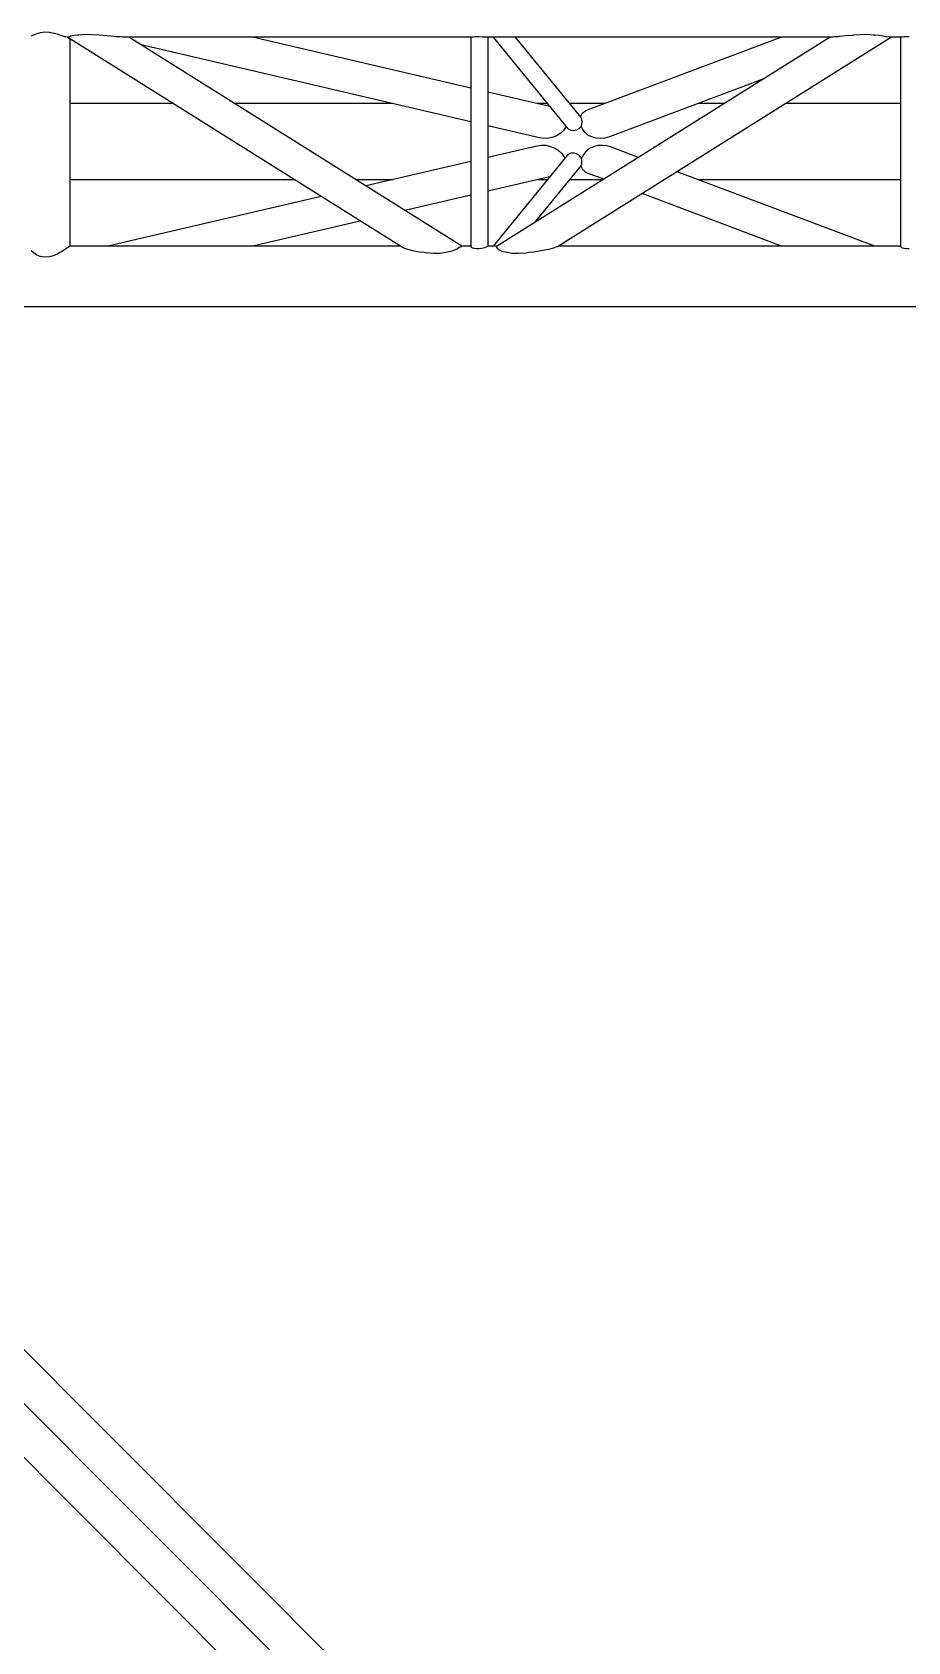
# Model space of a CAD drawing. Header units: millimetres. Extents: x 150209.93 to 150215.05, y 136675.65 to 136679.93.
# Drawn here: x 150210.5993 to 150210.7161, y 136676.2825 to 136676.4973 of the extents above; entities that cross this region are included whole.
import ezdxf

# ---------------------------------------------------------------- set-up
doc = ezdxf.new("R2010")
doc.units = ezdxf.units.MM
doc.header["$LTSCALE"] = 0.25
doc.linetypes.add('CENTER', pattern=[50.8, 31.75, -6.35, 6.35, -6.35])
doc.linetypes.add('XKITLINE00', pattern=[0])

# ---------------------------------------------------------------- blocks, each defined once
blk = doc.blocks.new('çatıı')
at = {"color": 8, "linetype": 'XKITLINE00'}
for p, q in [((8356.1, 4331.3), (8354.6, 4330.6)), ((8356.3, 4331.4), (8356.1, 4331.3)), ((8358.4, 4332.3), (8356.3, 4331.4)), ((8360.8, 4332.9), (8358.4, 4332.3)), ((8361, 4332.9), (8360.8, 4332.9)), ((8363.9, 4333.3), (8361, 4332.9)), ((8366.9, 4333.1), (8363.9, 4333.3)), ((8367.9, 4332.9), (8366.9, 4333.1)), ((8370, 4332.5), (8367.9, 4332.9)), ((8372.9, 4331.7), (8370, 4332.5)), ((8373.8, 4331.3), (8372.9, 4331.7)), ((8375.4, 4330.8), (8373.8, 4331.3)), ((8377, 4330.3), (8375.4, 4330.8)), ((8377.6, 4330.2), (8377, 4330.3)), ((8378.9, 4329.9), (8377.6, 4330.2)), ((8379.1, 4330), (8378.7, 4330)), ((8378.8, 4329.9), (8378.8, 4330)), ((8378.8, 4330), (8378.8, 4330)), ((8379, 4329.9), (8378.9, 4329.9)), ((8379.2, 4329.6), (8378.9, 4329.9)), ((8379.7, 4330.2), (8379, 4329.9)), ((8379, 4329.9), (8379, 4329.9)), ((8601.7, 4190.1), (8379.1, 4329.8)), ((8379.2, 4329.6), (8379.6, 4329.3)), ((8379.3, 4329.6), (8379.3, 4329.6)), ((8379.9, 4329.2), (8379.6, 4329.3)), ((8380.5, 4330.3), (8379.7, 4330.2)), ((8381.2, 4330.6), (8380.5, 4330.3)), ((8380.6, 4328.8), (8380.6, 4190.6)), ((8383.4, 4331), (8381.2, 4330.6)), ((8385.8, 4331.3), (8383.4, 4331)), ((8386.6, 4331.4), (8385.8, 4331.3)), ((8390.4, 4331.7), (8386.6, 4331.4)), ((8395, 4331.6), (8390.4, 4331.7)), ((8400.1, 4331.3), (8395, 4331.6)), ((8405.2, 4330.9), (8400.1, 4331.3)), ((8410.1, 4330.4), (8405.2, 4330.9)), ((8411.1, 4330.3), (8410.1, 4330.4)), ((8414.1, 4330.1), (8411.1, 4330.3)), ((8416.8, 4329.9), (8414.1, 4330.1)), ((8649.4, 4330), (8415.6, 4330)), ((8417, 4330), (8416.4, 4329.9)), ((8417.2, 4329.9), (8416.8, 4329.9)), ((8417.9, 4330), (8417.2, 4329.9)), ((8642, 4190.5), (8419.8, 4330)), ((8648, 4296), (8502.3, 4330)), ((8648, 4330), (8648, 4190.2)), ((8648.3, 4329.9), (8648.2, 4330)), ((8648.8, 4329.9), (8648.3, 4329.9)), ((8648.7, 4329.9), (8648.6, 4330)), ((8648.9, 4329.9), (8648.7, 4329.9)), ((8649.1, 4330), (8648.8, 4329.9)), ((8650.4, 4330.1), (8649.1, 4330)), ((8652, 4330.1), (8650.4, 4330.1)), ((8653.7, 4330.1), (8652, 4330.1)), ((8655.5, 4330), (8653.7, 4330.1)), ((8657.1, 4329.9), (8655.5, 4330)), ((8889.7, 4330), (8656.4, 4330)), ((8657.4, 4329.9), (8657.1, 4329.9)), ((8658, 4330), (8657.2, 4329.9)), ((8658.3, 4330), (8657.4, 4329.9)), ((8658.5, 4330), (8658.3, 4330)), ((8659.4, 4330), (8659.4, 4190.5)), ((8662.9, 4330), (8712.3, 4269.5)), ((8887.7, 4330), (8665.1, 4190.3)), ((8677.7, 4330), (8721.5, 4276.3)), ((8928.7, 4330), (8706.5, 4190.5)), ((8855.4, 4330), (8725.7, 4281.2)), ((8888.4, 4329.9), (8888.2, 4330)), ((8888.8, 4329.9), (8888.4, 4329.9)), ((8890.6, 4330.1), (8888.8, 4329.9)), ((8889.3, 4329.9), (8889.1, 4330)), ((8893.2, 4330.3), (8890.6, 4330.1)), ((8893.8, 4330.4), (8893.2, 4330.3)), ((8898.1, 4330.9), (8893.8, 4330.4)), ((8902.8, 4331.2), (8898.1, 4330.9)), ((8903.4, 4331.3), (8902.8, 4331.2)), ((8907.8, 4331.6), (8903.4, 4331.3)), ((8912.6, 4331.7), (8907.8, 4331.6)), ((8916.7, 4331.4), (8912.6, 4331.7)), ((8917.9, 4331.3), (8916.7, 4331.4)), ((8920.4, 4331.1), (8917.9, 4331.3)), ((8923.4, 4330.6), (8920.4, 4331.1)), ((8924.7, 4330.3), (8923.4, 4330.6)), ((8925.6, 4330.2), (8924.7, 4330.3)), ((8927.4, 4330), (8925.6, 4330.2)), ((8936.2, 4330), (8927.2, 4330)), ((8927.6, 4329.9), (8927.4, 4330)), ((8928.5, 4330), (8927.6, 4329.9)), ((8934.8, 4330), (8934.8, 4190.2)), ((8935.1, 4329.9), (8935, 4330)), ((8935.6, 4329.9), (8935.1, 4329.9)), ((8935.5, 4329.9), (8935.4, 4330)), ((8935.7, 4329.9), (8935.5, 4329.9)), ((8935.9, 4330), (8935.6, 4329.9)), ((8937.2, 4330.1), (8935.9, 4330)), ((8938.8, 4330.1), (8937.2, 4330.1)), ((8940.5, 4330.1), (8938.8, 4330.1)), ((8648, 4273.5), (8428.1, 4324.8)), ((8842.9, 4301.9), (8740.5, 4263.4)), ((8449.3, 4285.7), (8380.6, 4285.7)), ((8596, 4285.7), (8490.4, 4285.7)), ((8700.7, 4283.8), (8659.4, 4293.4)), ((8699.1, 4285.7), (8692.5, 4285.7)), ((8737.6, 4285.7), (8713.8, 4285.7)), ((8817.1, 4285.7), (8799.8, 4285.7)), ((8934.8, 4285.7), (8858.1, 4285.7)), ((8722.2, 4278.8), (8721.2, 4277)), ((8721.2, 4277), (8721.2, 4276.7)), ((8721.5, 4276.3), (8721.8, 4275.5)), ((8721.8, 4275.5), (8722, 4275.2)), ((8722, 4275.2), (8722.1, 4273.7)), ((8722.9, 4279.5), (8722.2, 4278.8)), ((8723.7, 4280.2), (8722.9, 4279.5)), ((8725.7, 4281.2), (8723.7, 4280.2)), ((8693.8, 4262.9), (8659.4, 4270.9)), ((8705.6, 4264.3), (8702.9, 4263.2)), ((8707.9, 4265.9), (8705.6, 4264.3)), ((8708, 4266), (8707.9, 4265.9)), ((8709.9, 4267.8), (8708, 4266)), ((8711.3, 4269.8), (8709.9, 4267.8)), ((8711.4, 4269.9), (8711.3, 4269.8)), ((8711.6, 4270.3), (8711.4, 4269.9)), ((8713.5, 4268.4), (8712.3, 4269.5)), ((8715.1, 4267.7), (8713.5, 4268.4)), ((8716.8, 4267.5), (8715.1, 4267.7)), ((8718.6, 4267.9), (8716.8, 4267.5)), ((8720.1, 4268.8), (8718.6, 4267.9)), ((8721.2, 4269.8), (8720.1, 4268.8)), ((8721.4, 4270), (8721.2, 4269.8)), ((8721.5, 4270.2), (8721.4, 4270)), ((8721.6, 4270.7), (8721.5, 4270.2)), ((8721.5, 4270.3), (8721.9, 4269.7)), ((8721.9, 4271.9), (8721.6, 4270.7)), ((8722.1, 4273.4), (8721.9, 4271.9)), ((8721.9, 4269.7), (8722.5, 4268.4)), ((8722.1, 4273.7), (8722.1, 4273.4)), ((8722.5, 4268.4), (8724.1, 4266.4)), ((8724.8, 4265.9), (8724.1, 4266.4)), ((8726.2, 4264.7), (8724.8, 4265.9)), ((8728.6, 4263.4), (8726.2, 4264.7)), ((8692, 4257.2), (8659.4, 4249.7)), ((8695.2, 4257.7), (8692, 4257.2)), ((8696.8, 4262.4), (8693.8, 4262.9)), ((8698.4, 4257.6), (8695.2, 4257.7)), ((8699.9, 4262.5), (8696.8, 4262.4)), ((8701.5, 4256.9), (8698.4, 4257.6)), ((8702.9, 4263.2), (8699.9, 4262.5)), ((8704.3, 4255.8), (8701.5, 4256.9)), ((8706.6, 4254.2), (8704.3, 4255.8)), ((8706.6, 4254.2), (8706.7, 4254.1)), ((8708.7, 4252.3), (8706.7, 4254.1)), ((8725.1, 4254), (8723.4, 4252)), ((8725.4, 4254.2), (8725.1, 4254)), ((8727.3, 4255.6), (8725.4, 4254.2)), ((8729.8, 4256.9), (8727.3, 4255.6)), ((8731.4, 4262.6), (8728.6, 4263.4)), ((8732.7, 4257.6), (8729.8, 4256.9)), ((8734.5, 4262.3), (8731.4, 4262.6)), ((8735.8, 4257.8), (8732.7, 4257.6)), ((8737.5, 4262.6), (8734.5, 4262.3)), ((8739, 4257.5), (8735.8, 4257.8)), ((8740.5, 4263.4), (8737.5, 4262.6)), ((8742, 4256.6), (8739, 4257.5)), ((8760, 4249.8), (8742, 4256.6)), ((8648, 4247), (8578, 4230.7)), ((8712.2, 4250.9), (8663, 4190.6)), ((8721.2, 4243.9), (8690.4, 4206.2)), ((8708.7, 4252.3), (8710.2, 4250.3)), ((8710.2, 4250.3), (8710.3, 4250.2)), ((8710.3, 4250.2), (8710.8, 4249.3)), ((8713.5, 4252), (8712.2, 4250.9)), ((8715.1, 4252.5), (8713.5, 4252)), ((8716.9, 4252.6), (8715.1, 4252.5)), ((8718.6, 4252.1), (8716.9, 4252.6)), ((8720.1, 4251.2), (8718.6, 4252.1)), ((8720.1, 4251.2), (8720.8, 4250.3)), ((8720.8, 4250.3), (8721.3, 4249.8)), ((8721.4, 4244.3), (8721.2, 4243.9)), ((8721.3, 4249.8), (8721.7, 4248.9)), ((8721.8, 4245), (8721.4, 4244.3)), ((8721.5, 4244.5), (8721.7, 4243.6)), ((8721.7, 4248.9), (8721.9, 4248.2)), ((8721.7, 4243.6), (8721.7, 4243.4)), ((8721.7, 4243.4), (8722.6, 4241.7)), ((8722.2, 4249.9), (8721.8, 4248.7)), ((8722, 4246.4), (8721.8, 4245)), ((8721.9, 4248.2), (8722, 4247.1)), ((8722, 4247.1), (8722, 4246.4)), ((8722.5, 4250.4), (8722.2, 4249.9)), ((8723.4, 4252), (8722.5, 4250.4)), ((8530.3, 4234.9), (8380.6, 4234.9)), ((8596, 4234.9), (8571.3, 4234.9)), ((8700.7, 4236.8), (8659.4, 4227.2)), ((8699.1, 4234.9), (8692.5, 4234.9)), ((8736.1, 4234.9), (8713.8, 4234.9)), ((8723.6, 4240.8), (8722.6, 4241.7)), ((8723.6, 4240.8), (8724, 4240.3)), ((8726, 4239.2), (8724, 4240.3)), ((8736.7, 4235.2), (8726, 4239.2)), ((8917.6, 4190.6), (8785.7, 4240.2)), ((8934.8, 4234.9), (8799.8, 4234.9)), ((8548.1, 4223.7), (8405.8, 4190.6)), ((8648, 4224.5), (8604.1, 4214.3)), ((8855.4, 4190.6), (8762.3, 4225.6)), ((8574.2, 4207.3), (8502.3, 4190.6)), ((8379.2, 4189.6), (8377.6, 4188.5)), ((8380.2, 4190.3), (8379.2, 4189.6)), ((8379.2, 4189.6), (8379.2, 4189.6)), ((8380.3, 4190.4), (8380.2, 4190.3)), ((8380.6, 4190.6), (8380.3, 4190.4)), ((8600.9, 4190.6), (8380.5, 4190.6)), ((8602.5, 4189.6), (8601.7, 4190.1)), ((8602.9, 4189.4), (8602.5, 4189.6)), ((8605.4, 4188.5), (8602.9, 4189.4)), ((8639.2, 4188.8), (8637.5, 4188.2)), ((8640.3, 4189.6), (8639.2, 4188.8)), ((8640.6, 4189.7), (8640.3, 4189.6)), ((8641.5, 4190.2), (8640.6, 4189.7)), ((8642, 4190.5), (8641.5, 4190.4)), ((8641.5, 4190.4), (8641.5, 4190.2)), ((8648, 4190.6), (8641.9, 4190.6)), ((8648, 4190.2), (8648.3, 4189.8)), ((8648.8, 4189.6), (8648.3, 4189.8)), ((8649.1, 4189.3), (8648.8, 4189.6)), ((8650.4, 4188.9), (8649.1, 4189.3)), ((8652, 4188.7), (8650.4, 4188.9)), ((8653.7, 4188.7), (8652, 4188.7)), ((8655.5, 4189), (8653.7, 4188.7)), ((8657.1, 4189.5), (8655.5, 4189)), ((8657.4, 4189.6), (8657.1, 4189.5)), ((8658.3, 4189.9), (8657.4, 4189.6)), ((8659.2, 4190.3), (8658.3, 4189.9)), ((8659.3, 4190.4), (8659.2, 4190.3)), ((8659.4, 4190.5), (8659.3, 4190.4)), ((8665.5, 4190.6), (8659.4, 4190.6)), ((8665.1, 4190.3), (8665.1, 4189.7)), ((8665.3, 4189.6), (8665.1, 4189.7)), ((8665.3, 4189.6), (8665.6, 4188.9)), ((8666.8, 4188.2), (8665.6, 4188.9)), ((8703.3, 4189.3), (8699.8, 4188.4)), ((8704.1, 4189.6), (8703.3, 4189.3)), ((8705.6, 4190), (8704.1, 4189.6)), ((8706.4, 4190.4), (8705.6, 4190)), ((8706.5, 4190.5), (8706.4, 4190.4)), ((8934.8, 4190.6), (8706.6, 4190.6)), ((8934.8, 4190.2), (8935.1, 4189.8)), ((8935.6, 4189.6), (8935.1, 4189.8)), ((8935.9, 4189.3), (8935.6, 4189.6)), ((8937.2, 4188.9), (8935.9, 4189.3)), ((8938.8, 4188.7), (8937.2, 4188.9)), ((8940.5, 4188.7), (8938.8, 4188.7)), ((8356.1, 4186.2), (8354.6, 4187.4)), ((8356.1, 4186.2), (8356.3, 4186)), ((8358.4, 4184.6), (8356.3, 4186)), ((8360.8, 4183.7), (8358.4, 4184.6)), ((8361, 4183.6), (8360.8, 4183.7)), ((8363.9, 4183.1), (8361, 4183.6)), ((8366.9, 4183.4), (8363.9, 4183.1)), ((8367.9, 4183.7), (8366.9, 4183.4)), ((8370, 4184.3), (8367.9, 4183.7)), ((8372.9, 4185.6), (8370, 4184.3)), ((8373.8, 4186.2), (8372.9, 4185.6)), ((8375.4, 4187), (8373.8, 4186.2)), ((8377, 4188.2), (8375.4, 4187)), ((8377.6, 4188.5), (8377, 4188.2)), ((8606.9, 4188.2), (8605.4, 4188.5)), ((8609.1, 4187.5), (8606.9, 4188.2)), ((8613.5, 4186.6), (8609.1, 4187.5)), ((8616.9, 4186.2), (8613.5, 4186.6)), ((8618.3, 4186), (8616.9, 4186.2)), ((8623.1, 4185.6), (8618.3, 4186)), ((8627.5, 4185.7), (8623.1, 4185.6)), ((8631.3, 4186.2), (8627.5, 4185.7)), ((8634.6, 4186.9), (8631.3, 4186.2)), ((8637.1, 4187.9), (8634.6, 4186.9)), ((8637.5, 4188.2), (8637.1, 4187.9)), ((8666.8, 4188.2), (8666.9, 4188)), ((8668.9, 4187), (8666.9, 4188)), ((8671.8, 4186.2), (8668.9, 4187)), ((8672.3, 4186.2), (8671.8, 4186.2)), ((8675.4, 4185.7), (8672.3, 4186.2)), ((8679.8, 4185.6), (8675.4, 4185.7)), ((8684.9, 4185.9), (8679.8, 4185.6)), ((8686.8, 4186.2), (8684.9, 4185.9)), ((8690.1, 4186.6), (8686.8, 4186.2)), ((8695.2, 4187.4), (8690.1, 4186.6)), ((8698.3, 4188.2), (8695.2, 4187.4)), ((8699.8, 4188.4), (8698.3, 4188.2)), ((9008.6, 4150), (7729.6, 4150)), ((7997, 3807.7), (8571.9, 3231.7)), ((8258.6, 3473.7), (8528.1, 3203.7))]:
    blk.add_line(p, q, dxfattribs=at)
at = {"color": 8, "linetype": 'CENTER'}
for p in [(7977.9, 3790.9), (7977.9, 3790.9), (8266.5, 3501.7)]:
    blk.add_line(p, (8555.1, 3212.6), dxfattribs=at)

msp = doc.modelspace()

# ---------------------------------------------------------------- block references
at = {"xscale": 0.0002000170049888334, "yscale": 0.0002000170049888334, "zscale": 0.0002000170049888334}
msp.add_blockref('çatıı', (150208.92807, 136675.63059), dxfattribs=at)

doc.saveas('drawing.dxf')
